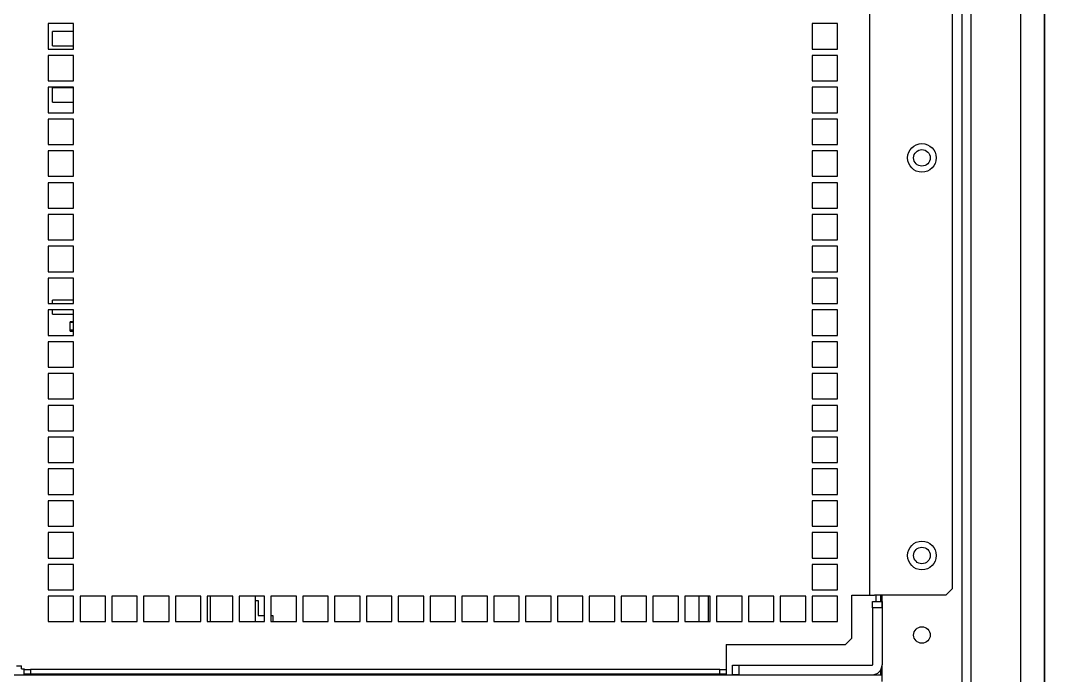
# Model space of a CAD drawing. Header units: millimetres. Extents: x -18178 to 96133, y -22425 to 61598.
# Drawn here: x 42145.8 to 42467.6, y 5004.6 to 5210.5 of the extents above; entities that cross this region are included whole.
import ezdxf

# ---------------------------------------------------------------- set-up
doc = ezdxf.new("R2010")
doc.units = ezdxf.units.MM
for name, color, linetype in [('00B46110PM34C', 7, 'Continuous'), ('00B60012PB190', 7, 'Continuous'), ('10B46291P01', 7, 'Continuous'), ('10B60RIVP4008', 7, 'Continuous'), ('CH0002FE', 7, 'Continuous'), ('CH0800FE', 7, 'Continuous'), ('CH1775FE', 7, 'Continuous'), ('DR0906FE', 7, 'Continuous'), ('EAE-BB-A-OUT-002-KXA 2000A', 131, 'Continuous'), ('EAE-UPS PANEL-VERTV.', 7, 'Continuous'), ('RG0408CU', 7, 'Continuous'), ('RG0994FE', 7, 'Continuous'), ('RG0999FE', 7, 'Continuous'), ('RG1112FE', 7, 'Continuous')]:
    doc.layers.add(name, color=color, linetype=linetype)
doc.layers.add('E-ELEC-EQPM', color=7, linetype='Continuous', lineweight=35)

# ---------------------------------------------------------------- blocks, each defined once
blk = doc.blocks.new('A$Ccc32f15b')
at = {"layer": '00B46110PM34C', "color": 7, "linetype": 'Continuous'}
for p, q in [((8.456499999988836, 30.12500000001633), (8.456499999988836, 29.79346600003814)), ((8.68149999998883, 29.79346600003815), (8.68149999998883, 30.12500000001634)), ((9.345499999988846, 30.12500000001633), (9.345499999988846, 29.79346600003814)), ((9.57049999998884, 29.79346600003815), (9.57049999998884, 30.12500000001634)), ((12.67924999998883, 30.12500000001633), (12.67924999998883, 29.79346600003814)), ((12.90424999998885, 29.79346600003815), (12.90424999998885, 30.12500000001634)), ((8.68149999998883, 29.79346600003815), (8.456499999988836, 29.79346600003815)), ((9.57049999998884, 29.79346600003815), (9.345499999988846, 29.79346600003815)), ((12.73499999999979, 29.79346600003815), (12.67924999998885, 29.79346600003815)), ((12.90424999998885, 29.79346600003815), (12.83499999999981, 29.79346600003815))]:
    blk.add_line(p, q, dxfattribs=at)
at = {"layer": '00B60012PB190', "color": 7, "linetype": 'Continuous'}
for p, q in [((13.01999996498884, 30.12500000001633), (13.01999996498884, 30.06846600003814)), ((13.03532496498883, 30.12500000001633), (13.03532496498883, 30.06846600003814)), ((13.15467496498886, 30.12500000001633), (13.15467496498886, 30.06846600003814)), ((13.16999996498885, 30.06846600003814), (13.16999996498885, 30.12500000001633)), ((13.16999996498885, 30.06846600003814), (13.01999996498884, 30.06846600003814))]:
    blk.add_line(p, q, dxfattribs=at)
at = {"layer": '10B46291P01', "color": 7, "linetype": 'Continuous'}
for p, q in [((17.64000000001008, 33.25500000003821), (17.73499999999979, 33.25500000003821)), ((17.64000000001008, 33.22500000001634), (17.64000000001008, 33.25500000003821)), ((17.40500000001006, 33.0250000000382), (17.64000000001008, 33.0250000000382)), ((17.40500000001006, 32.97500000003821), (17.40500000001006, 33.0250000000382)), ((17.64000000001008, 33.0250000000382), (17.64000000001008, 33.12500000001634))]:
    blk.add_line(p, q, dxfattribs=at)
at = {"layer": '10B60RIVP4008', "color": 7, "linetype": 'Continuous'}
for p, q in [((18.56999999985302, 31.74500000003715), (18.56000000000088, 31.74500000003715)), ((18.56000000000088, 31.54500000003716), (18.569999999853, 31.54500000003716))]:
    blk.add_line(p, q, dxfattribs=at)
at = {"layer": 'CH0002FE', "color": 7, "linetype": 'Continuous'}
for p, q in [((17.41999999999979, 42.67500000001667), (17.41999999999979, 42.82500000001667)), ((17.41999999999979, 42.82500000001666), (17.51999999999978, 42.82500000001666)), ((17.51999999999978, 42.82500000001666), (18.41499999999979, 42.82500000001666)), ((17.51999999999978, 42.82500000001666), (17.51999999999978, 42.67500000001665)), ((17.51999999999978, 42.67500000001667), (17.41999999999979, 42.67500000001667)), ((17.51999999999978, 42.67500000001667), (18.41499999999979, 42.67500000001667)), ((18.41999999999979, 40.57500000001666), (18.41999999999979, 42.67000000001666)), ((18.56999999999977, 40.57500000001666), (18.56999999999977, 42.67000000001666)), ((18.41999999999979, 40.47500000001666), (18.41999999999979, 40.57500000001666)), ((18.41999999999979, 40.57500000001666), (18.56999999999979, 40.57500000001666)), ((18.56999999999977, 40.57500000001666), (18.56999999999977, 40.47500000001666)), ((18.56999999999977, 40.47500000001666), (18.41999999999976, 40.47500000001666))]:
    blk.add_line(p, q, dxfattribs=at)
for radius in [0.1549999999999996, 0.00499999999999945]:
    blk.add_arc((18.41499999999979, 42.67000000001667), radius, 0, 90, dxfattribs=at)
at = {"layer": 'CH0800FE', "color": 7, "linetype": 'Continuous'}
for p, q in [((18.56999999999977, 42.67000000001667), (18.56999999999977, 42.82500000001666)), ((18.67499999999978, 42.82500000001666), (18.56999999999979, 42.82500000001666)), ((18.56999999999977, 5.075000000016644), (18.56999999999977, 40.57500000001666))]:
    blk.add_line(p, q, dxfattribs=at)
at = {"layer": 'CH1775FE', "color": 7, "linetype": 'Continuous'}
for p, q in [((2.319999999999794, 44.0750000000166), (91.06999999999982, 44.07500000001662)), ((17.51999999999978, 42.8250000000166), (17.31999999999974, 42.8250000000166)), ((18.56999999999974, 42.8250000000166), (18.41499999999976, 42.8250000000166))]:
    blk.add_line(p, q, dxfattribs=at)
for centre in [(10.44499999999977, 43.4500000000166), (16.69499999999977, 43.4500000000166), (17.94499999999979, 43.4500000000166)]:
    blk.add_circle(centre, 0.13, dxfattribs=at)
at = {"layer": 'DR0906FE', "color": 7, "linetype": 'Continuous'}
for p, q in [((17.33499999999978, 32.97500000003809), (17.73499999999979, 32.97500000003809)), ((18.56000000000091, 32.97500000003809), (18.56999999999979, 32.97500000003809)), ((17.73499999999976, 32.27500000003809), (17.33499999999978, 32.27500000003809)), ((18.56000000000088, 32.29500000005017), (18.56999999999977, 32.30500000004905))]:
    blk.add_line(p, q, dxfattribs=at)
at = {"layer": 'RG0408CU', "color": 7, "linetype": 'Continuous'}
for p, q in [((17.73499999999979, 40.10002331520877), (17.33499999999978, 40.10002331520877)), ((18.56999999999979, 40.10002331520877), (18.56000000000088, 40.10002331520877)), ((17.73499999999979, 39.95002331520882), (17.33499999999978, 39.95002331520882)), ((18.56999999999979, 39.95002331520882), (18.56000000000088, 39.95002331520882))]:
    blk.add_line(p, q, dxfattribs=at)
at = {"layer": 'RG0994FE', "color": 7, "linetype": 'Continuous'}
for p, q in [((17.31999999999979, 42.80000000001665), (17.41999999999979, 42.80000000001665)), ((18.49940971508047, 42.80000000001665), (18.56999999999979, 42.80000000001665)), ((17.31999999999977, 42.72500000001666), (17.41999999999979, 42.72500000001666)), ((18.55991376746169, 42.72500000001666), (18.56999999999979, 42.72500000001666))]:
    blk.add_line(p, q, dxfattribs=at)
at = {"layer": 'RG0999FE', "color": 7, "linetype": 'Continuous'}
for p, q in [((-0.07499999999123474, 44.99999999983528), (47.21500000001561, 45.00000000060915)), ((46.79010215392046, 44.22499999989081), (0.3497688189725068, 44.2249999998885))]:
    blk.add_line(p, q, dxfattribs=at)
at = {"layer": 'RG1112FE', "color": 7, "linetype": 'Continuous'}
for p, q in [((3.669999999999789, 43.92500000001633), (17.2199999999998, 43.92500000001634)), ((17.31999999999979, 43.82500000001635), (17.2199999999998, 43.92500000001634)), ((17.31999999999979, 43.82500000001635), (17.31999999999977, 42.70476493617049)), ((17.31999999999979, 42.62476493617049), (17.31999999999979, 42.70476493617049)), ((3.569999999999766, 42.62476493617048), (17.31999999999979, 42.62476493617049)), ((17.31999999999977, 42.61976493617048), (17.31999999999977, 42.62476493617048)), ((17.31999999999977, 42.35020707790372), (17.31999999999977, 42.61976493617047)), ((17.99500000000097, 42.35020707790372), (17.31999999999977, 42.35020707790372)), ((18.09500000000099, 42.25020707790372), (17.995000000001, 42.35020707790372)), ((18.09500000000099, 40.37500000001634), (18.09500000000099, 42.25020707790372)), ((8.734999999999786, 42.12500000001634), (8.33499999999978, 42.12500000001634)), ((8.33499999999978, 42.12500000001634), (8.33499999999978, 41.72500000001634)), ((8.734999999999786, 41.72500000001634), (8.734999999999786, 42.12500000001634)), ((9.234999999999786, 42.12500000001634), (8.83499999999978, 42.12500000001634)), ((8.83499999999978, 42.12500000001634), (8.83499999999978, 41.72500000001634)), ((9.234999999999786, 41.72500000001634), (9.234999999999786, 42.12500000001634)), ((9.734999999999786, 42.12500000001634), (9.33499999999978, 42.12500000001634)), ((9.33499999999978, 42.12500000001634), (9.33499999999978, 41.72500000001634)), ((9.734999999999786, 41.72500000001634), (9.734999999999786, 42.12500000001633)), ((10.23499999999979, 42.12500000001634), (9.83499999999978, 42.12500000001634)), ((9.83499999999978, 42.12500000001634), (9.83499999999978, 41.72500000001634)), ((10.23499999999979, 41.72500000001634), (10.23499999999979, 42.12500000001633)), ((10.73499999999979, 42.12500000001634), (10.33499999999978, 42.12500000001634)), ((10.33499999999978, 42.12500000001634), (10.33499999999978, 41.72500000001634)), ((10.73499999999979, 41.72500000001634), (10.73499999999979, 42.12500000001633)), ((11.23499999999979, 42.12500000001634), (10.83499999999978, 42.12500000001634)), ((10.83499999999978, 42.12500000001634), (10.83499999999978, 41.72500000001634)), ((11.23499999999979, 41.72500000001634), (11.23499999999979, 42.12500000001633)), ((11.73499999999979, 42.12500000001634), (11.33499999999978, 42.12500000001634)), ((11.33499999999978, 42.12500000001634), (11.33499999999978, 41.72500000001634)), ((11.73499999999979, 41.72500000001634), (11.73499999999979, 42.12500000001633)), ((12.23499999999979, 42.12500000001634), (11.83499999999978, 42.12500000001634)), ((11.83499999999978, 42.12500000001634), (11.83499999999978, 41.72500000001634)), ((12.23499999999979, 41.72500000001634), (12.23499999999979, 42.12500000001633)), ((12.73499999999979, 42.12500000001634), (12.33499999999978, 42.12500000001634)), ((12.33499999999978, 42.12500000001634), (12.33499999999978, 41.72500000001634)), ((12.73499999999979, 41.72500000001634), (12.73499999999979, 42.12500000001634)), ((13.23499999999979, 42.12500000001634), (12.83499999999978, 42.12500000001634)), ((12.83499999999978, 42.12500000001634), (12.83499999999978, 41.72500000001634)), ((13.23499999999979, 41.72500000001634), (13.23499999999979, 42.12500000001634)), ((13.73499999999979, 42.12500000001634), (13.33499999999978, 42.12500000001634)), ((13.33499999999978, 42.12500000001634), (13.33499999999978, 41.72500000001634)), ((13.73499999999979, 41.72500000001634), (13.73499999999979, 42.12500000001634)), ((14.23499999999979, 42.12500000001634), (13.83499999999978, 42.12500000001634)), ((13.83499999999978, 42.12500000001634), (13.83499999999978, 41.72500000001634)), ((14.23499999999979, 41.72500000001634), (14.23499999999979, 42.12500000001634)), ((14.73499999999979, 42.12500000001634), (14.33499999999978, 42.12500000001634)), ((14.33499999999978, 42.12500000001634), (14.33499999999978, 41.72500000001634)), ((14.73499999999979, 41.72500000001634), (14.73499999999979, 42.12500000001634)), ((15.23499999999979, 42.12500000001634), (14.83499999999978, 42.12500000001634)), ((14.83499999999978, 42.12500000001634), (14.83499999999978, 41.72500000001634)), ((15.23499999999979, 41.72500000001634), (15.23499999999979, 42.12500000001634)), ((15.73499999999979, 42.12500000001634), (15.33499999999978, 42.12500000001634)), ((15.33499999999978, 42.12500000001634), (15.33499999999978, 41.72500000001634)), ((15.73499999999979, 41.72500000001634), (15.73499999999979, 42.12500000001633)), ((16.23499999999976, 42.12500000001634), (15.83499999999975, 42.12500000001634)), ((15.83499999999978, 42.12500000001634), (15.83499999999978, 41.72500000001634)), ((16.23499999999976, 41.72500000001634), (16.23499999999976, 42.12500000001633)), ((16.73499999999976, 42.12500000001634), (16.33499999999975, 42.12500000001634)), ((16.33499999999978, 42.12500000001634), (16.33499999999978, 41.72500000001634)), ((16.73499999999976, 41.72500000001634), (16.73499999999976, 42.12500000001633)), ((17.23499999999976, 42.12500000001634), (16.83499999999975, 42.12500000001634)), ((16.83499999999978, 42.12500000001634), (16.83499999999978, 41.72500000001634)), ((17.23499999999976, 41.72500000001634), (17.23499999999976, 42.12500000001633)), ((17.73499999999976, 42.12500000001634), (17.33499999999975, 42.12500000001634)), ((17.33499999999978, 42.12500000001634), (17.33499999999978, 41.72500000001634)), ((17.73499999999976, 41.72500000001634), (17.73499999999976, 42.12500000001633)), ((8.33499999999978, 41.72500000001634), (8.734999999999786, 41.72500000001634)), ((8.83499999999978, 41.72500000001634), (9.234999999999786, 41.72500000001634)), ((9.33499999999978, 41.72500000001634), (9.734999999999758, 41.72500000001634)), ((9.83499999999978, 41.72500000001634), (10.23499999999979, 41.72500000001634)), ((10.33499999999978, 41.72500000001634), (10.73499999999976, 41.72500000001634)), ((10.83499999999978, 41.72500000001634), (11.23499999999976, 41.72500000001634)), ((11.33499999999978, 41.72500000001634), (11.73499999999979, 41.72500000001634)), ((11.83499999999978, 41.72500000001634), (12.23499999999979, 41.72500000001634)), ((12.33499999999978, 41.72500000001634), (12.73499999999979, 41.72500000001634)), ((12.83499999999978, 41.72500000001634), (13.23499999999976, 41.72500000001634)), ((13.33499999999978, 41.72500000001634), (13.73499999999979, 41.72500000001634)), ((13.83499999999978, 41.72500000001634), (14.23499999999979, 41.72500000001634)), ((14.33499999999978, 41.72500000001634), (14.73499999999979, 41.72500000001634)), ((14.83499999999978, 41.72500000001634), (15.23499999999979, 41.72500000001634)), ((15.33499999999978, 41.72500000001634), (15.73499999999979, 41.72500000001634)), ((15.83499999999978, 41.72500000001634), (16.23499999999979, 41.72500000001634)), ((16.33499999999978, 41.72500000001634), (16.73499999999979, 41.72500000001634)), ((16.83499999999978, 41.72500000001634), (17.23499999999979, 41.72500000001634)), ((17.33499999999978, 41.72500000001634), (17.73499999999979, 41.72500000001634)), ((17.73499999999976, 41.62500000001634), (17.33499999999975, 41.62500000001634)), ((17.33499999999978, 41.62500000001634), (17.33499999999978, 41.22500000001634)), ((17.73499999999976, 41.22500000001634), (17.73499999999976, 41.62500000001634)), ((17.33499999999978, 41.22500000001634), (17.73499999999979, 41.22500000001634)), ((17.73499999999976, 41.12500000001634), (17.33499999999975, 41.12500000001634)), ((17.33499999999978, 41.12500000001634), (17.33499999999978, 40.72500000001634)), ((17.73499999999976, 40.72500000001634), (17.73499999999976, 41.12500000001634)), ((17.33499999999978, 40.72500000001634), (17.73499999999979, 40.72500000001634)), ((17.73499999999976, 40.62500000001634), (17.33499999999975, 40.62500000001634)), ((17.33499999999978, 40.62500000001634), (17.33499999999978, 40.22500000001634)), ((17.73499999999976, 40.22500000001634), (17.73499999999976, 40.62500000001634)), ((17.33499999999978, 40.22500000001634), (17.73499999999979, 40.22500000001634)), ((18.09500000000099, 40.37500000001634), (18.47999999999971, 40.37500000001634)), ((18.4849999999997, 40.37500000001637), (18.47999999999971, 40.37500000001637)), ((18.48500000000089, 40.27500000001635), (18.48500000000084, 40.37500000001634)), ((18.48500000000084, 40.37500000001634), (18.56000000000083, 40.37500000001634)), ((18.48500000000089, 40.27500000001635), (18.48500000000089, 29.45000000001635)), ((18.56000000000088, 40.27500000001635), (18.48500000000087, 40.27500000001635)), ((18.56000000000083, 40.37500000001634), (18.56000000000088, 40.27500000001635)), ((18.56000000000088, 40.27500000001635), (18.56000000000088, 29.45000000001635)), ((17.73499999999976, 40.12500000001634), (17.33499999999975, 40.12500000001634)), ((17.33499999999978, 40.12500000001634), (17.33499999999978, 39.72500000001634)), ((17.73499999999976, 39.72500000001634), (17.73499999999976, 40.12500000001634)), ((17.33499999999978, 39.72500000001634), (17.73499999999979, 39.72500000001634)), ((17.73499999999976, 39.62500000001634), (17.33499999999975, 39.62500000001634)), ((17.33499999999978, 39.62500000001634), (17.33499999999978, 39.22500000001634)), ((17.73499999999976, 39.22500000001634), (17.73499999999976, 39.62500000001634)), ((17.33499999999978, 39.22500000001634), (17.73499999999979, 39.22500000001634)), ((17.73499999999976, 39.12500000001634), (17.33499999999975, 39.12500000001634)), ((17.33499999999978, 39.12500000001634), (17.33499999999978, 38.72500000001634)), ((17.73499999999976, 38.72500000001634), (17.73499999999976, 39.12500000001634)), ((17.33499999999978, 38.72500000001634), (17.73499999999979, 38.72500000001634)), ((17.73499999999976, 38.62500000001634), (17.33499999999975, 38.62500000001634)), ((17.33499999999978, 38.62500000001634), (17.33499999999978, 38.22500000001634)), ((17.73499999999976, 38.22500000001635), (17.73499999999976, 38.62500000001634)), ((17.33499999999978, 38.22500000001634), (17.73499999999979, 38.22500000001634)), ((17.73499999999976, 38.12500000001634), (17.33499999999975, 38.12500000001634)), ((17.33499999999978, 38.12500000001634), (17.33499999999978, 37.72500000001634)), ((17.73499999999976, 37.72500000001635), (17.73499999999976, 38.12500000001634)), ((17.33499999999978, 37.72500000001634), (17.73499999999979, 37.72500000001634)), ((17.73499999999976, 37.62500000001634), (17.33499999999975, 37.62500000001634)), ((17.33499999999978, 37.62500000001634), (17.33499999999978, 37.22500000001634)), ((17.73499999999976, 37.22500000001634), (17.73499999999976, 37.62500000001634)), ((17.33499999999978, 37.22500000001634), (17.73499999999979, 37.22500000001634)), ((17.73499999999976, 37.12500000001634), (17.33499999999975, 37.12500000001634)), ((17.33499999999978, 37.12500000001634), (17.33499999999978, 36.72500000001634)), ((17.73499999999976, 36.72500000001635), (17.73499999999976, 37.12500000001634)), ((17.33499999999978, 36.72500000001634), (17.73499999999979, 36.72500000001634)), ((17.73499999999976, 36.62500000001634), (17.33499999999975, 36.62500000001634)), ((17.33499999999978, 36.62500000001634), (17.33499999999978, 36.22500000001634)), ((17.73499999999976, 36.22500000001635), (17.73499999999976, 36.62500000001634)), ((17.33499999999978, 36.22500000001634), (17.73499999999979, 36.22500000001634)), ((17.73499999999976, 36.12500000001634), (17.33499999999975, 36.12500000001634)), ((17.33499999999978, 36.12500000001634), (17.33499999999978, 35.72500000001634)), ((17.73499999999976, 35.72500000001635), (17.73499999999976, 36.12500000001634)), ((17.33499999999978, 35.72500000001634), (17.73499999999979, 35.72500000001634)), ((17.73499999999979, 35.62500000001634), (17.33499999999978, 35.62500000001634)), ((17.33499999999978, 35.62500000001634), (17.33499999999978, 35.22500000001634)), ((17.73499999999979, 35.22500000001635), (17.73499999999979, 35.62500000001634)), ((17.33499999999978, 35.22500000001634), (17.73499999999979, 35.22500000001634)), ((17.73499999999979, 35.12500000001634), (17.33499999999978, 35.12500000001634)), ((17.33499999999978, 35.12500000001634), (17.33499999999978, 34.72500000001634)), ((17.73499999999979, 34.72500000001635), (17.73499999999979, 35.12500000001634)), ((17.33499999999978, 34.72500000001634), (17.73499999999979, 34.72500000001634)), ((17.73499999999979, 34.62500000001634), (17.33499999999978, 34.62500000001634)), ((17.33499999999978, 34.62500000001634), (17.33499999999978, 34.22500000001634)), ((17.73499999999979, 34.22500000001635), (17.73499999999979, 34.62500000001634)), ((17.33499999999978, 34.22500000001634), (17.73499999999979, 34.22500000001634)), ((17.73499999999979, 34.12500000001634), (17.33499999999978, 34.12500000001634)), ((17.33499999999978, 34.12500000001634), (17.33499999999978, 33.72500000001634)), ((17.73499999999979, 33.72500000001635), (17.73499999999979, 34.12500000001636)), ((17.33499999999978, 33.72500000001635), (17.73499999999979, 33.72500000001635)), ((17.73499999999979, 33.62500000001634), (17.33499999999978, 33.62500000001634)), ((17.33499999999978, 33.62500000001634), (17.33499999999978, 33.22500000001634)), ((17.73499999999979, 33.22500000001635), (17.73499999999979, 33.62500000001636)), ((17.33499999999978, 33.22500000001635), (17.73499999999979, 33.22500000001635)), ((17.73499999999979, 33.12500000001634), (17.33499999999978, 33.12500000001634)), ((17.33499999999978, 33.12500000001634), (17.33499999999978, 32.72500000001634)), ((17.73499999999979, 32.72500000001635), (17.73499999999979, 33.12500000001636)), ((17.33499999999978, 32.72500000001635), (17.73499999999979, 32.72500000001635)), ((17.73499999999979, 32.62500000001634), (17.33499999999978, 32.62500000001634)), ((17.33499999999978, 32.62500000001634), (17.33499999999978, 32.22500000001634)), ((17.73499999999979, 32.22500000001634), (17.73499999999979, 32.62500000001634)), ((17.33499999999978, 32.22500000001634), (17.73499999999979, 32.22500000001634)), ((17.73499999999979, 32.12500000001634), (17.33499999999978, 32.12500000001634)), ((17.33499999999978, 32.12500000001634), (17.33499999999978, 31.72500000001634)), ((17.73499999999979, 31.72500000001634), (17.73499999999979, 32.12500000001633)), ((17.33499999999978, 31.72500000001634), (17.73499999999979, 31.72500000001634)), ((17.73499999999979, 31.62500000001634), (17.33499999999978, 31.62500000001634)), ((17.33499999999978, 31.62500000001634), (17.33499999999978, 31.22500000001634)), ((17.73499999999979, 31.22500000001634), (17.73499999999979, 31.62500000001633)), ((17.33499999999978, 31.22500000001634), (17.73499999999979, 31.22500000001634)), ((17.73499999999979, 31.12500000001634), (17.33499999999978, 31.12500000001634)), ((17.33499999999978, 31.12500000001634), (17.33499999999978, 30.72500000001634)), ((17.73499999999979, 30.72500000001634), (17.73499999999979, 31.12500000001634)), ((17.33499999999978, 30.72500000001634), (17.73499999999979, 30.72500000001634)), ((17.73499999999979, 30.62500000001634), (17.33499999999978, 30.62500000001634)), ((17.33499999999978, 30.62500000001634), (17.33499999999978, 30.22500000001634)), ((17.73499999999979, 30.22500000001634), (17.73499999999979, 30.62500000001634)), ((8.734999999999786, 30.12500000001634), (8.33499999999978, 30.12500000001634)), ((8.33499999999978, 30.12500000001634), (8.33499999999978, 29.72500000001634)), ((8.734999999999786, 29.72500000001632), (8.734999999999786, 30.12500000001633)), ((9.234999999999786, 30.12500000001634), (8.83499999999978, 30.12500000001634)), ((8.83499999999978, 30.12500000001634), (8.83499999999978, 29.72500000001634)), ((9.234999999999786, 29.72500000001632), (9.234999999999786, 30.12500000001633)), ((9.734999999999786, 30.12500000001634), (9.33499999999978, 30.12500000001634)), ((9.33499999999978, 30.12500000001634), (9.33499999999978, 29.72500000001634)), ((9.734999999999786, 29.72500000001632), (9.734999999999786, 30.12500000001633)), ((10.23499999999979, 30.12500000001634), (9.83499999999978, 30.12500000001634)), ((9.83499999999978, 30.12500000001634), (9.83499999999978, 29.72500000001634)), ((10.23499999999979, 29.72500000001632), (10.23499999999979, 30.12500000001633)), ((10.73499999999979, 30.12500000001634), (10.33499999999978, 30.12500000001634)), ((10.33499999999978, 30.12500000001634), (10.33499999999978, 29.72500000001634)), ((10.73499999999979, 29.72500000001634), (10.73499999999979, 30.12500000001633)), ((11.23499999999979, 30.12500000001634), (10.83499999999978, 30.12500000001634)), ((10.83499999999978, 30.12500000001634), (10.83499999999978, 29.72500000001634)), ((11.23499999999979, 29.72500000001634), (11.23499999999979, 30.12500000001633)), ((11.73499999999979, 30.12500000001634), (11.33499999999978, 30.12500000001634)), ((11.33499999999978, 30.12500000001634), (11.33499999999978, 29.72500000001634)), ((11.73499999999979, 29.72500000001634), (11.73499999999979, 30.12500000001633)), ((12.23499999999979, 30.12500000001634), (11.83499999999978, 30.12500000001634)), ((11.83499999999978, 30.12500000001634), (11.83499999999978, 29.72500000001634)), ((12.23499999999979, 29.72500000001634), (12.23499999999979, 30.12500000001633)), ((12.73499999999979, 30.12500000001634), (12.33499999999978, 30.12500000001634)), ((12.33499999999978, 30.12500000001634), (12.33499999999978, 29.72500000001634)), ((12.73499999999979, 29.72500000001634), (12.73499999999979, 30.12500000001633)), ((13.23499999999979, 30.12500000001634), (12.83499999999978, 30.12500000001634)), ((12.83499999999978, 30.12500000001634), (12.83499999999978, 29.72500000001634)), ((13.23499999999979, 29.72500000001634), (13.23499999999979, 30.12500000001633)), ((13.73499999999979, 30.12500000001634), (13.33499999999978, 30.12500000001634)), ((13.33499999999978, 30.12500000001634), (13.33499999999978, 29.72500000001634)), ((13.73499999999979, 29.72500000001634), (13.73499999999979, 30.12500000001633)), ((14.23499999999979, 30.12500000001634), (13.83499999999978, 30.12500000001634)), ((13.83499999999978, 30.12500000001634), (13.83499999999978, 29.72500000001634)), ((14.23499999999979, 29.72500000001634), (14.23499999999979, 30.12500000001633)), ((14.73499999999979, 30.12500000001634), (14.33499999999978, 30.12500000001634)), ((14.33499999999978, 30.12500000001634), (14.33499999999978, 29.72500000001634)), ((14.73499999999979, 29.72500000001634), (14.73499999999979, 30.12500000001633)), ((15.23499999999979, 30.12500000001634), (14.83499999999978, 30.12500000001634)), ((14.83499999999978, 30.12500000001634), (14.83499999999978, 29.72500000001634)), ((15.23499999999979, 29.72500000001634), (15.23499999999979, 30.12500000001633)), ((15.73499999999979, 30.12500000001634), (15.33499999999978, 30.12500000001634)), ((15.33499999999978, 30.12500000001634), (15.33499999999978, 29.72500000001634)), ((15.73499999999979, 29.72500000001634), (15.73499999999979, 30.12500000001633)), ((16.23499999999979, 30.12500000001634), (15.83499999999978, 30.12500000001634)), ((15.83499999999978, 30.12500000001634), (15.83499999999978, 29.72500000001634)), ((16.23499999999979, 29.72500000001634), (16.23499999999979, 30.12500000001633)), ((16.73499999999979, 30.12500000001634), (16.33499999999978, 30.12500000001634)), ((16.33499999999978, 30.12500000001634), (16.33499999999978, 29.72500000001634)), ((16.73499999999979, 29.72500000001634), (16.73499999999979, 30.12500000001633)), ((17.23499999999979, 30.12500000001634), (16.83499999999978, 30.12500000001634)), ((16.83499999999978, 30.12500000001634), (16.83499999999978, 29.72500000001634)), ((17.23499999999979, 29.72500000001634), (17.23499999999979, 30.12500000001633)), ((17.33499999999978, 30.22500000001634), (17.73499999999979, 30.22500000001634)), ((17.73499999999979, 30.12500000001634), (17.33499999999978, 30.12500000001634)), ((17.33499999999978, 30.12500000001634), (17.33499999999978, 29.72500000001634)), ((17.73499999999979, 29.72500000001634), (17.73499999999979, 30.12500000001634)), ((8.33499999999978, 29.72500000001632), (8.734999999999786, 29.72500000001632)), ((8.83499999999978, 29.72500000001632), (9.234999999999786, 29.72500000001632)), ((9.33499999999978, 29.72500000001632), (9.734999999999786, 29.72500000001632)), ((9.83499999999978, 29.72500000001632), (10.23499999999976, 29.72500000001632)), ((10.33499999999978, 29.72500000001632), (10.73499999999979, 29.72500000001632)), ((10.83499999999978, 29.72500000001632), (11.23499999999979, 29.72500000001632)), ((11.33499999999978, 29.72500000001632), (11.73499999999976, 29.72500000001632)), ((11.83499999999978, 29.72500000001632), (12.23499999999979, 29.72500000001632)), ((12.33499999999978, 29.72500000001632), (12.73499999999979, 29.72500000001632)), ((12.83499999999978, 29.72500000001632), (13.23499999999979, 29.72500000001632)), ((13.33499999999978, 29.72500000001632), (13.73499999999979, 29.72500000001632)), ((13.83499999999978, 29.72500000001632), (14.23499999999979, 29.72500000001634)), ((14.33499999999978, 29.72500000001634), (14.73499999999979, 29.72500000001634)), ((14.83499999999978, 29.72500000001634), (15.23499999999979, 29.72500000001634)), ((15.33499999999978, 29.72500000001634), (15.73499999999979, 29.72500000001634)), ((15.83499999999978, 29.72500000001634), (16.23499999999979, 29.72500000001634)), ((16.33499999999978, 29.72500000001634), (16.73499999999979, 29.72500000001634)), ((16.83499999999978, 29.72500000001634), (17.23499999999979, 29.72500000001634)), ((17.33499999999978, 29.72500000001634), (17.73499999999979, 29.72500000001634)), ((18.48500000000087, 29.35000000001634), (18.48500000000092, 29.45000000001633)), ((18.48500000000089, 29.45000000001635), (18.56000000000088, 29.45000000001635)), ((18.56000000000091, 29.45000000001635), (18.56000000000085, 29.35000000001635)), ((18.47499999999982, 29.30500000001634), (18.42999999999981, 29.30500000001634)), ((18.42999999999978, 29.22500000001634), (18.42999999999978, 29.30500000001634)), ((18.47499999999982, 29.30500000001634), (18.47499999999982, 29.35000000001634)), ((18.47499999999982, 29.35000000001634), (18.47999999999971, 29.35000000001635)), ((18.48499999999979, 29.35000000001634), (18.47999999999968, 29.35000000001635)), ((18.56000000000085, 29.35000000001634), (18.48500000000087, 29.35000000001634))]:
    blk.add_line(p, q, dxfattribs=at)
for centre in [(10.44499999999977, 43.45000000001663), (16.69499999999977, 43.45000000001664)]:
    blk.add_circle(centre, 0.2250000000000001, dxfattribs=at)
blk = doc.blocks.new('ups-panel')
at = {"layer": 'EAE-UPS PANEL-VERTV.', "xscale": 20, "yscale": 20, "zscale": 20}
blk.add_blockref('A$Ccc32f15b', (5.099999998885323, -450.0250000056923, 1985.5), dxfattribs=at)

msp = doc.modelspace()

# ---------------------------------------------------------------- linework, layer by layer
at = {"layer": 'E-ELEC-EQPM'}
msp.add_lwpolyline([(41552.5646006809, 5407.176045632269), (42467.56460068093, 5407.176045632269), (42467.56460068093, 2753.176045632353), (41552.5646006809, 2753.176045632353)], close=True, dxfattribs=at)

# ---------------------------------------------------------------- block references
at = {"layer": 'EAE-BB-A-OUT-002-KXA 2000A', "rotation": 270}
msp.add_blockref('ups-panel', (42010.06460068087, 5381.308835852265), dxfattribs=at)

doc.saveas('drawing.dxf')
